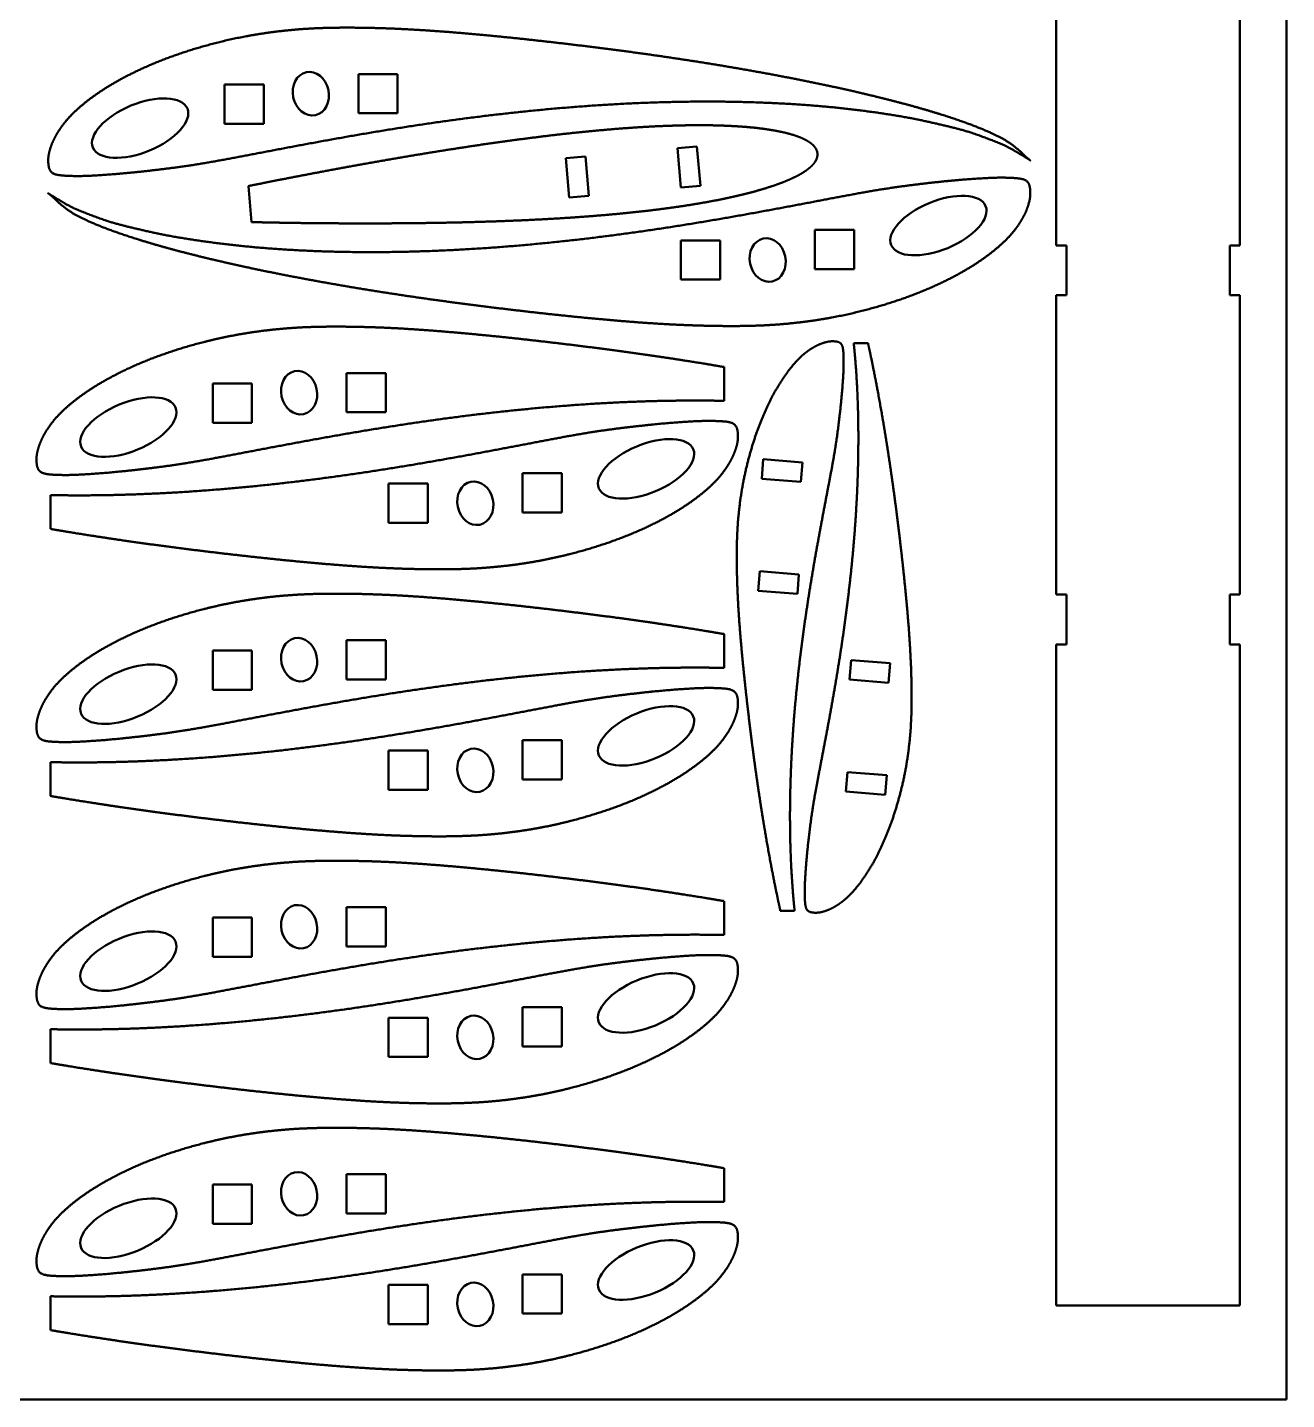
# Model space of a CAD drawing. Header units: millimetres. Extents: x -123 to 777, y 0 to 1570.
# Drawn here: x 456.5 to 777, y 669.9 to 1019.3 of the extents above; entities that cross this region are included whole.
import ezdxf

# ---------------------------------------------------------------- set-up
doc = ezdxf.new("R2010")
doc.units = ezdxf.units.MM
doc.layers.add('Visible (ISO)', color=7, linetype='Continuous', lineweight=50)

msp = doc.modelspace()

# ---------------------------------------------------------------- linework, layer by layer
at = {"layer": 'Visible (ISO)'}
for p, q in [((776.99, 669.93), (776.99, 1569.93)), ((718.39, 963.81), (718.39, 1119.93)), ((765.11, 1119.93), (765.11, 963.81)), ((550.75, 1007.44), (540.75, 1007.44)), ((540.75, 1007.44), (540.75, 997.44)), ((550.75, 997.44), (550.75, 1007.44)), ((506.67, 1004.79), (506.67, 994.79)), ((516.67, 1004.79), (506.67, 1004.79)), ((516.67, 994.79), (516.67, 1004.79)), ((540.75, 997.44), (550.75, 997.44)), ((506.67, 994.79), (516.67, 994.79)), ((626.93, 988.97), (621.95, 988.53)), ((627.82, 979.01), (626.93, 988.97)), ((598.53, 986.43), (593.55, 985.99)), ((593.55, 985.99), (594.44, 976.03)), ((599.42, 976.47), (598.53, 986.43)), ((621.95, 988.53), (622.84, 978.57)), ((513.57, 969.74), (512.75, 978.92)), ((622.84, 978.57), (627.82, 979.01)), ((594.44, 976.03), (599.42, 976.47)), ((632.85, 965.09), (622.85, 965.09)), ((622.85, 965.09), (622.85, 955.09)), ((632.85, 955.09), (632.85, 965.09)), ((666.93, 967.75), (656.93, 967.75)), ((656.93, 967.75), (656.93, 957.75)), ((666.93, 957.75), (666.93, 967.75)), ((720.97, 963.81), (718.39, 963.81)), ((720.97, 951.11), (720.97, 963.81)), ((762.53, 963.81), (762.53, 951.11)), ((765.11, 963.81), (762.53, 963.81)), ((656.93, 957.75), (666.93, 957.75)), ((622.85, 955.09), (632.85, 955.09)), ((718.39, 951.11), (720.97, 951.11)), ((718.39, 874.91), (718.39, 951.11)), ((762.53, 951.11), (765.11, 951.11)), ((765.11, 951.11), (765.11, 874.91)), ((666.83, 938.89), (670.47, 938.89)), ((633.82, 932.85), (633.82, 924.24)), ((547.75, 931.32), (537.75, 931.32)), ((537.75, 931.32), (537.75, 921.32)), ((547.75, 921.32), (547.75, 931.32)), ((503.67, 928.66), (503.67, 918.66)), ((513.67, 928.66), (503.67, 928.66)), ((513.67, 918.66), (513.67, 928.66)), ((537.75, 921.32), (547.75, 921.32)), ((503.67, 918.66), (513.67, 918.66)), ((643.8, 909.38), (643.4, 904.4)), ((653.77, 908.57), (643.8, 909.38)), ((653.36, 903.59), (653.77, 908.57)), ((592.52, 905.81), (582.52, 905.81)), ((582.52, 905.81), (582.52, 895.81)), ((592.52, 895.81), (592.52, 905.81)), ((558.43, 903.16), (548.43, 903.16)), ((548.43, 903.16), (548.43, 893.16)), ((558.43, 893.16), (558.43, 903.16)), ((643.4, 904.4), (653.36, 903.59)), ((462.37, 891.62), (462.37, 900.23)), ((582.52, 895.81), (592.52, 895.81)), ((548.43, 893.16), (558.43, 893.16)), ((642.92, 880.84), (642.52, 875.86)), ((652.89, 880.03), (642.92, 880.84)), ((652.48, 875.05), (652.89, 880.03)), ((642.52, 875.86), (652.48, 875.05)), ((720.97, 874.91), (718.39, 874.91)), ((720.97, 862.21), (720.97, 874.91)), ((762.53, 874.91), (762.53, 862.21)), ((765.11, 874.91), (762.53, 874.91)), ((547.75, 863.32), (537.75, 863.32)), ((537.75, 863.32), (537.75, 853.32)), ((547.75, 853.32), (547.75, 863.32)), ((633.82, 864.85), (633.82, 856.24)), ((503.67, 860.66), (503.67, 850.66)), ((513.67, 860.66), (503.67, 860.66)), ((513.67, 850.66), (513.67, 860.66)), ((718.39, 862.21), (720.97, 862.21)), ((718.39, 693.87), (718.39, 862.21)), ((762.53, 862.21), (765.11, 862.21)), ((765.11, 862.21), (765.11, 693.87)), ((666.14, 858.24), (665.73, 853.26)), ((676.1, 857.43), (666.14, 858.24)), ((675.7, 852.45), (676.1, 857.43)), ((537.75, 853.32), (547.75, 853.32)), ((665.73, 853.26), (675.7, 852.45)), ((503.67, 850.66), (513.67, 850.66)), ((558.43, 835.16), (548.43, 835.16)), ((548.43, 835.16), (548.43, 825.16)), ((558.43, 825.16), (558.43, 835.16)), ((592.52, 837.81), (582.52, 837.81)), ((582.52, 837.81), (582.52, 827.81)), ((592.52, 827.81), (592.52, 837.81)), ((462.37, 823.62), (462.37, 832.23)), ((665.25, 829.7), (664.85, 824.72)), ((675.22, 828.89), (665.25, 829.7)), ((674.82, 823.91), (675.22, 828.89)), ((548.43, 825.16), (558.43, 825.16)), ((582.52, 827.81), (592.52, 827.81)), ((664.85, 824.72), (674.82, 823.91)), ((633.82, 796.85), (633.82, 788.24)), ((547.75, 795.32), (537.75, 795.32)), ((537.75, 795.32), (537.75, 785.32)), ((547.75, 785.32), (547.75, 795.32)), ((651.79, 794.4), (648.15, 794.4)), ((503.67, 792.66), (503.67, 782.66)), ((513.67, 792.66), (503.67, 792.66)), ((513.67, 782.66), (513.67, 792.66)), ((503.67, 782.66), (513.67, 782.66)), ((537.75, 785.32), (547.75, 785.32)), ((592.52, 769.81), (582.52, 769.81)), ((582.52, 769.81), (582.52, 759.81)), ((592.52, 759.81), (592.52, 769.81)), ((558.43, 767.16), (548.43, 767.16)), ((548.43, 767.16), (548.43, 757.16)), ((558.43, 757.16), (558.43, 767.16)), ((462.37, 755.62), (462.37, 764.23)), ((582.52, 759.81), (592.52, 759.81)), ((548.43, 757.16), (558.43, 757.16)), ((547.75, 727.32), (537.75, 727.32)), ((537.75, 727.32), (537.75, 717.32)), ((547.75, 717.32), (547.75, 727.32)), ((633.82, 728.85), (633.82, 720.24)), ((503.67, 724.66), (503.67, 714.66)), ((513.67, 724.66), (503.67, 724.66)), ((513.67, 714.66), (513.67, 724.66)), ((537.75, 717.32), (547.75, 717.32)), ((503.67, 714.66), (513.67, 714.66)), ((558.43, 699.16), (548.43, 699.16)), ((548.43, 699.16), (548.43, 689.16)), ((558.43, 689.16), (558.43, 699.16)), ((592.52, 701.81), (582.52, 701.81)), ((582.52, 701.81), (582.52, 691.81)), ((592.52, 691.81), (592.52, 701.81)), ((462.37, 687.62), (462.37, 696.23)), ((582.52, 691.81), (592.52, 691.81)), ((765.11, 693.87), (718.39, 693.87)), ((548.43, 689.16), (558.43, 689.16)), ((-123.01, 669.93), (776.99, 669.93))]:
    msp.add_line(p, q, dxfattribs=at)
for centre, major_axis, ratio in [((528.66, 1002.44), (1.15, -5.46), 0.817733), ((485.21, 993.68), (12.02, 4.98), 0.475362), ((688.39, 968.86), (-12.02, -4.98), 0.475362), ((644.93, 960.09), (-1.15, 5.46), 0.817733), ((525.67, 926.32), (-1.15, 5.46), 0.817733), ((482.21, 917.55), (-12.02, -4.98), 0.475362), ((613.98, 906.92), (12.02, 4.98), 0.475362), ((570.52, 898.16), (1.15, -5.46), 0.817733), ((525.67, 858.32), (-1.15, 5.46), 0.817733), ((482.21, 849.55), (-12.02, -4.98), 0.475362), ((613.98, 838.92), (12.02, 4.98), 0.475362), ((570.52, 830.16), (1.15, -5.46), 0.817733), ((525.67, 790.32), (-1.15, 5.46), 0.817733), ((482.21, 781.55), (-12.02, -4.98), 0.475362), ((613.98, 770.92), (12.02, 4.98), 0.475362), ((570.52, 762.16), (1.15, -5.46), 0.817733), ((525.67, 722.32), (-1.15, 5.46), 0.817733), ((482.21, 713.55), (-12.02, -4.98), 0.475362), ((613.98, 702.92), (12.02, 4.98), 0.475362), ((570.52, 694.16), (1.15, -5.46), 0.817733)]:
    msp.add_ellipse(centre, major_axis=major_axis, ratio=ratio, dxfattribs=at)
for points, degree, knots in [([(711.82, 985.43), (711.82, 985.42), (711.52, 985.62), (710.03, 986.63), (710.02, 986.5), (705.34, 989.47), (703.25, 989.99), (696.69, 992.82), (691.17, 993.99), (683.16, 996.04), (674.96, 997.33), (665.48, 998.68), (655.47, 999.58), (644.75, 1000.22), (633.59, 1000.5), (622.04, 1000.45), (610.28, 1000.05), (598.41, 999.34), (586.56, 998.33), (574.86, 997.06), (563.39, 995.58), (552.3, 993.93), (541.64, 992.17), (531.52, 990.37), (522, 988.58), (513.13, 986.89), (504.95, 985.3), (497.47, 984.04), (490.63, 983.16), (484.41, 982.47), (478.9, 981.93), (474.1, 981.63), (470.1, 981.4), (466.75, 981.51), (464.2, 981.62), (462.18, 982.22), (461.85, 984.17), (461.69, 986.09), (462.21, 988.33), (463.07, 990.64), (464.48, 993.11), (466.31, 995.63), (468.72, 998.14), (471.67, 1000.62), (475.11, 1003.1), (479.03, 1005.51), (483.42, 1007.83), (488.26, 1010.04), (493.53, 1012.09), (499.2, 1013.97), (505.26, 1015.63), (511.66, 1017.06), (518.42, 1018.15), (525.52, 1018.93), (532.99, 1019.3), (540.85, 1019.29), (549.05, 1019.1), (557.55, 1018.63), (566.33, 1017.98), (575.32, 1017.15), (584.47, 1016.2), (593.7, 1015.15), (602.94, 1014.02), (612.11, 1012.81), (621.16, 1011.51), (630.02, 1010.14), (638.63, 1008.69), (646.95, 1007.19), (654.91, 1005.63), (662.48, 1004.05), (669.61, 1002.43), (676.25, 1000.8), (682.39, 999.15), (687.93, 997.55), (692.96, 995.91), (697.25, 994.39), (701.17, 992.76), (704.06, 991.45), (706.93, 989.73), (708.13, 988.65), (710.39, 986.76), (710.52, 986.41), (711.57, 985.62), (711.82, 985.44), (711.82, 985.43)], 5, [-1, -1, -1, -1, -1, -1, -0.993452, -0.98756, -0.979253, -0.969034, -0.957285, -0.944279, -0.930259, -0.915409, -0.899867, -0.88375, -0.867165, -0.850213, -0.83299, -0.81559, -0.798102, -0.780614, -0.76321, -0.745973, -0.728985, -0.712325, -0.696073, -0.680307, -0.665097, -0.650486, -0.636501, -0.623172, -0.610538, -0.59865, -0.587609, -0.577556, -0.568651, -0.560737, -0.553486, -0.546561, -0.539588, -0.532169, -0.524204, -0.515739, -0.506781, -0.497336, -0.48741, -0.477009, -0.466145, -0.454854, -0.443167, -0.431115, -0.418729, -0.406034, -0.393048, -0.379774, -0.3662, -0.352315, -0.338113, -0.3236, -0.308799, -0.293754, -0.278514, -0.263136, -0.247678, -0.232202, -0.216768, -0.201431, -0.186243, -0.171254, -0.156512, -0.142066, -0.127966, -0.114263, -0.10101, -0.08826, -0.07607, -0.0645, -0.053614, -0.043466, -0.034068, -0.025421, -0.017617, -0.010963, -0.00602, 0, 0, 0, 0, 0, 0]), ([(512.75, 978.92), (513.28, 979.03), (514.67, 979.31), (516.97, 979.77), (520.22, 980.42), (523.92, 981.14), (527.71, 981.87), (531.6, 982.61), (535.57, 983.35), (539.62, 984.09), (543.74, 984.83), (547.9, 985.56), (552.12, 986.29), (556.37, 987), (560.65, 987.7), (564.95, 988.38), (569.25, 989.04), (573.55, 989.68), (577.84, 990.28), (582.1, 990.86), (586.33, 991.4), (590.52, 991.91), (594.66, 992.38), (598.74, 992.8), (602.74, 993.18), (606.67, 993.51), (610.5, 993.79), (614.24, 994.03), (617.88, 994.21), (621.39, 994.33), (624.79, 994.41), (628.05, 994.43), (631.18, 994.39), (634.16, 994.3), (636.98, 994.16), (639.65, 993.97), (642.15, 993.72), (644.48, 993.43), (646.63, 993.08), (648.61, 992.69), (650.39, 992.26), (651.99, 991.78), (653.39, 991.26), (654.6, 990.69), (655.61, 990.09), (656.43, 989.44), (657.05, 988.75), (657.45, 988.01), (657.64, 987.22), (657.59, 986.42), (657.33, 985.62), (656.84, 984.82), (656.15, 984.04), (655.26, 983.27), (654.17, 982.5), (652.88, 981.74), (651.4, 980.99), (649.72, 980.24), (647.85, 979.51), (645.79, 978.79), (643.55, 978.09), (641.13, 977.4), (638.54, 976.74), (635.78, 976.1), (632.87, 975.48), (629.8, 974.9), (626.58, 974.34), (623.23, 973.81), (619.74, 973.31), (616.13, 972.84), (612.41, 972.41), (608.59, 972.01), (604.66, 971.64), (600.65, 971.31), (596.57, 971), (592.41, 970.73), (588.2, 970.48), (583.94, 970.27), (579.64, 970.08), (575.31, 969.92), (570.97, 969.78), (566.62, 969.67), (562.27, 969.58), (557.93, 969.51), (553.62, 969.46), (549.35, 969.43), (545.11, 969.41), (540.93, 969.41), (536.82, 969.42), (532.78, 969.45), (528.82, 969.48), (524.95, 969.53), (521.19, 969.59), (517.87, 969.65), (515.53, 969.7), (514.11, 969.73), (513.57, 969.74)], 4, [0.1162186, 0.1162186, 0.1162186, 0.1162186, 0.1162186, 0.1216716, 0.1306685, 0.1398079, 0.1490772, 0.1584637, 0.1679549, 0.1775388, 0.1872032, 0.1969361, 0.2067257, 0.2165603, 0.226428, 0.2363173, 0.2462166, 0.2561142, 0.2659987, 0.2758584, 0.2856819, 0.2954577, 0.3051742, 0.3148198, 0.3243831, 0.3338524, 0.343216, 0.3524623, 0.3615794, 0.3705553, 0.3793781, 0.3880354, 0.3965147, 0.4048035, 0.4128887, 0.420757, 0.4283948, 0.4357882, 0.4429226, 0.4497836, 0.4563564, 0.4626268, 0.4685814, 0.47421, 0.4795081, 0.4844828, 0.4891614, 0.4936018, 0.4978859, 0.5021141, 0.5063982, 0.5108386, 0.5155172, 0.5204919, 0.52579, 0.5314186, 0.5373732, 0.5436436, 0.5502164, 0.5570774, 0.5642118, 0.5716052, 0.579243, 0.5871113, 0.5951965, 0.6034853, 0.6119646, 0.6206219, 0.6294447, 0.6384206, 0.6475377, 0.656784, 0.6661476, 0.6756169, 0.6851802, 0.6948258, 0.7045423, 0.7143181, 0.7241416, 0.7340013, 0.7438858, 0.7537834, 0.7636827, 0.773572, 0.7834397, 0.7932743, 0.8030639, 0.8127968, 0.8224612, 0.8320451, 0.8415363, 0.8509228, 0.8601921, 0.8693315, 0.8783284, 0.8837814, 0.8837814, 0.8837814, 0.8837814, 0.8837814]), ([(461.78, 977.11), (461.78, 977.11), (462.08, 976.92), (463.57, 975.9), (463.58, 976.04), (468.25, 973.07), (470.34, 972.55), (476.9, 969.71), (482.43, 968.55), (490.44, 966.5), (498.64, 965.21), (508.12, 963.86), (518.12, 962.96), (528.85, 962.31), (540.01, 962.04), (551.55, 962.09), (563.32, 962.48), (575.19, 963.2), (587.04, 964.21), (598.74, 965.48), (610.2, 966.96), (621.3, 968.61), (631.96, 970.37), (642.08, 972.17), (651.6, 973.96), (660.47, 975.65), (668.65, 977.23), (676.12, 978.49), (682.97, 979.38), (689.19, 980.07), (694.7, 980.61), (699.49, 980.9), (703.5, 981.14), (706.84, 981.03), (709.4, 980.92), (711.42, 980.32), (711.75, 978.37), (711.9, 976.45), (711.38, 974.21), (710.53, 971.9), (709.12, 969.43), (707.29, 966.9), (704.87, 964.4), (701.92, 961.92), (698.49, 959.44), (694.56, 957.03), (690.17, 954.71), (685.33, 952.49), (680.06, 950.45), (674.39, 948.57), (668.34, 946.91), (661.94, 945.48), (655.17, 944.39), (648.07, 943.61), (640.61, 943.24), (632.75, 943.25), (624.55, 943.44), (616.05, 943.9), (607.27, 944.56), (598.28, 945.39), (589.13, 946.33), (579.9, 947.39), (570.66, 948.52), (561.48, 949.73), (552.43, 951.03), (543.58, 952.4), (534.96, 953.85), (526.65, 955.35), (518.68, 956.9), (511.11, 958.49), (503.98, 960.11), (497.34, 961.74), (491.21, 963.38), (485.67, 964.99), (480.64, 966.63), (476.35, 968.14), (472.43, 969.78), (469.54, 971.09), (466.66, 972.81), (465.46, 973.89), (463.2, 975.78), (463.08, 976.13), (462.02, 976.92), (461.78, 977.1), (461.78, 977.11)], 5, [-1, -1, -1, -1, -1, -1, -0.993452, -0.98756, -0.979253, -0.969034, -0.957285, -0.944279, -0.930259, -0.915409, -0.899867, -0.88375, -0.867165, -0.850213, -0.83299, -0.81559, -0.798102, -0.780614, -0.76321, -0.745973, -0.728985, -0.712325, -0.696073, -0.680307, -0.665097, -0.650486, -0.636501, -0.623172, -0.610538, -0.59865, -0.587609, -0.577556, -0.568651, -0.560737, -0.553486, -0.546561, -0.539588, -0.532169, -0.524204, -0.515739, -0.506781, -0.497336, -0.48741, -0.477009, -0.466145, -0.454854, -0.443167, -0.431115, -0.418729, -0.406034, -0.393048, -0.379774, -0.3662, -0.352315, -0.338113, -0.3236, -0.308799, -0.293754, -0.278514, -0.263136, -0.247678, -0.232202, -0.216768, -0.201431, -0.186243, -0.171254, -0.156512, -0.142066, -0.127966, -0.114263, -0.10101, -0.08826, -0.07607, -0.0645, -0.053614, -0.043466, -0.034068, -0.025421, -0.017617, -0.010963, -0.00602, 0, 0, 0, 0, 0, 0]), ([(633.82, 924.24), (633.2, 924.25), (630.29, 924.3), (625.04, 924.34), (617.38, 924.27), (607.29, 923.93), (595.42, 923.21), (583.57, 922.2), (571.86, 920.93), (560.4, 919.45), (549.3, 917.8), (538.64, 916.04), (528.53, 914.24), (519, 912.45), (510.13, 910.76), (501.95, 909.18), (494.48, 907.92), (487.63, 907.03), (481.42, 906.34), (475.91, 905.8), (471.11, 905.51), (467.1, 905.27), (463.76, 905.38), (461.2, 905.49), (459.19, 906.09), (458.85, 908.04), (458.7, 909.96), (459.22, 912.2), (460.08, 914.51), (461.48, 916.98), (463.32, 919.51), (465.73, 922.01), (468.68, 924.49), (472.11, 926.97), (476.04, 929.38), (480.43, 931.7), (485.27, 933.92), (490.54, 935.96), (496.21, 937.84), (502.27, 939.5), (508.67, 940.93), (515.43, 942.02), (522.53, 942.8), (530, 943.17), (537.86, 943.16), (546.06, 942.98), (554.56, 942.51), (563.33, 941.85), (572.32, 941.02), (581.47, 940.08), (590.7, 939.02), (599.94, 937.89), (609.12, 936.68), (617.77, 935.44), (624.52, 934.4), (629.4, 933.6), (632.49, 933.08), (633.82, 932.85)], 5, [-0.854864, -0.854864, -0.854864, -0.854864, -0.854864, -0.854864, -0.8502127, -0.8329901, -0.81559, -0.7981023, -0.7806137, -0.7632096, -0.7459728, -0.7289849, -0.7123253, -0.6960735, -0.6803072, -0.6650973, -0.650486, -0.6365009, -0.6231724, -0.6105376, -0.5986504, -0.5876087, -0.5775561, -0.5686512, -0.5607368, -0.5534856, -0.5465608, -0.5395881, -0.5321686, -0.5242044, -0.5157386, -0.5067807, -0.4973362, -0.4874104, -0.4770085, -0.4661454, -0.454854, -0.4431671, -0.4311153, -0.4187293, -0.4060344, -0.3930479, -0.379774, -0.3662004, -0.3523147, -0.3381132, -0.3236004, -0.3087994, -0.2937538, -0.2785143, -0.2631356, -0.2476778, -0.2322018, -0.2167676, -0.201431, -0.1862435, -0.1746052, -0.1746052, -0.1746052, -0.1746052, -0.1746052, -0.1746052]), ([(648.15, 794.4), (648.13, 794.48), (647.88, 795.64), (647.39, 797.91), (646.67, 801.38), (645.75, 806.11), (644.67, 812.09), (643.62, 818.29), (642.64, 824.67), (641.7, 831.19), (640.83, 837.79), (640.02, 844.45), (639.26, 851.09), (638.58, 857.68), (637.98, 864.15), (637.51, 870.47), (637.17, 876.59), (637.04, 882.5), (637.03, 888.15), (637.3, 893.53), (637.86, 898.64), (638.64, 903.51), (639.67, 908.12), (640.86, 912.48), (642.22, 916.56), (643.69, 920.36), (645.29, 923.84), (646.96, 927), (648.69, 929.83), (650.48, 932.3), (652.27, 934.43), (654.07, 936.17), (655.89, 937.49), (657.66, 938.5), (659.33, 939.11), (660.94, 939.49), (662.32, 939.38), (663.73, 939.14), (664.16, 937.69), (664.24, 935.84), (664.32, 933.44), (664.15, 930.55), (663.94, 927.1), (663.55, 923.13), (663.05, 918.66), (662.41, 913.73), (661.51, 908.35), (660.36, 902.46), (659.15, 896.07), (657.86, 889.21), (656.56, 881.93), (655.3, 874.25), (654.11, 866.26), (653.04, 858.01), (652.13, 849.58), (651.4, 841.05), (650.89, 832.51), (650.6, 824.04), (650.56, 815.73), (650.75, 808.09), (651.09, 802.2), (651.42, 798.05), (651.67, 795.47), (651.79, 794.4)], 5, [-0.8731081, -0.8731081, -0.8731081, -0.8731081, -0.8731081, -0.8731081, -0.8720337, -0.8579336, -0.8434876, -0.8287458, -0.8137565, -0.798569, -0.7832324, -0.7677982, -0.7523222, -0.7368644, -0.7214857, -0.7062462, -0.6912006, -0.6763996, -0.6618868, -0.6476853, -0.6337996, -0.620226, -0.6069521, -0.5939656, -0.5812707, -0.5688847, -0.5568329, -0.545146, -0.5338546, -0.5229915, -0.5125896, -0.5026638, -0.4932193, -0.4842614, -0.4757956, -0.4678314, -0.4604119, -0.4534392, -0.4465144, -0.4392632, -0.4313488, -0.4224439, -0.4123913, -0.4013496, -0.3894624, -0.3768276, -0.3634991, -0.349514, -0.3349027, -0.3196928, -0.3039265, -0.2876747, -0.2710151, -0.2540272, -0.2367904, -0.2193863, -0.2018977, -0.18441, -0.1670099, -0.1497873, -0.1328351, -0.11625, -0.1042927, -0.1042927, -0.1042927, -0.1042927, -0.1042927, -0.1042927]), ([(670.47, 938.89), (670.49, 938.81), (670.74, 937.66), (671.23, 935.38), (671.95, 931.92), (672.87, 927.19), (673.95, 921.2), (674.99, 915), (675.98, 908.62), (676.91, 902.11), (677.79, 895.5), (678.6, 888.85), (679.36, 882.2), (680.04, 875.61), (680.64, 869.14), (681.11, 862.82), (681.45, 856.7), (681.58, 850.8), (681.59, 845.14), (681.32, 839.76), (680.76, 834.65), (679.98, 829.78), (678.95, 825.17), (677.75, 820.81), (676.4, 816.73), (674.93, 812.94), (673.33, 809.45), (671.66, 806.29), (669.92, 803.46), (668.14, 800.99), (666.35, 798.87), (664.55, 797.13), (662.73, 795.81), (660.96, 794.8), (659.29, 794.18), (657.68, 793.8), (656.3, 793.92), (654.89, 794.16), (654.46, 795.61), (654.38, 797.45), (654.3, 799.86), (654.47, 802.74), (654.68, 806.19), (655.07, 810.16), (655.57, 814.64), (656.2, 819.57), (657.11, 824.95), (658.25, 830.84), (659.47, 837.22), (660.76, 844.08), (662.06, 851.37), (663.32, 859.04), (664.51, 867.03), (665.57, 875.28), (666.49, 883.71), (667.22, 892.24), (667.73, 900.79), (668.02, 909.26), (668.05, 917.57), (667.87, 925.21), (667.52, 931.09), (667.2, 935.25), (666.95, 937.82), (666.83, 938.89)], 5, [-0.8731081, -0.8731081, -0.8731081, -0.8731081, -0.8731081, -0.8731081, -0.8720337, -0.8579336, -0.8434876, -0.8287458, -0.8137565, -0.798569, -0.7832324, -0.7677982, -0.7523222, -0.7368644, -0.7214857, -0.7062462, -0.6912006, -0.6763996, -0.6618868, -0.6476853, -0.6337996, -0.620226, -0.6069521, -0.5939656, -0.5812707, -0.5688847, -0.5568329, -0.545146, -0.5338546, -0.5229915, -0.5125896, -0.5026638, -0.4932193, -0.4842614, -0.4757956, -0.4678314, -0.4604119, -0.4534392, -0.4465144, -0.4392632, -0.4313488, -0.4224439, -0.4123913, -0.4013496, -0.3894624, -0.3768276, -0.3634991, -0.349514, -0.3349027, -0.3196928, -0.3039265, -0.2876747, -0.2710151, -0.2540272, -0.2367904, -0.2193863, -0.2018977, -0.18441, -0.1670099, -0.1497873, -0.1328351, -0.11625, -0.1042927, -0.1042927, -0.1042927, -0.1042927, -0.1042927, -0.1042927]), ([(462.37, 900.23), (462.98, 900.22), (465.9, 900.17), (471.15, 900.13), (478.81, 900.2), (488.9, 900.55), (500.77, 901.26), (512.62, 902.27), (524.33, 903.54), (535.79, 905.02), (546.89, 906.67), (557.54, 908.43), (567.66, 910.23), (577.19, 912.02), (586.06, 913.71), (594.24, 915.3), (601.71, 916.56), (608.55, 917.44), (614.77, 918.13), (620.28, 918.67), (625.08, 918.97), (629.09, 919.2), (632.43, 919.09), (634.99, 918.98), (637, 918.38), (637.34, 916.43), (637.49, 914.51), (636.97, 912.27), (636.11, 909.96), (634.71, 907.49), (632.87, 904.97), (630.46, 902.46), (627.51, 899.98), (624.08, 897.5), (620.15, 895.09), (615.76, 892.77), (610.92, 890.55), (605.65, 888.51), (599.98, 886.63), (593.92, 884.97), (587.52, 883.54), (580.76, 882.45), (573.66, 881.67), (566.19, 881.3), (558.33, 881.31), (550.13, 881.5), (541.63, 881.97), (532.86, 882.62), (523.87, 883.45), (514.72, 884.4), (505.49, 885.45), (496.24, 886.58), (487.07, 887.79), (478.42, 889.04), (471.67, 890.07), (466.79, 890.87), (463.7, 891.39), (462.37, 891.62)], 5, [-0.854864, -0.854864, -0.854864, -0.854864, -0.854864, -0.854864, -0.8502127, -0.8329901, -0.81559, -0.7981023, -0.7806137, -0.7632096, -0.7459728, -0.7289849, -0.7123253, -0.6960735, -0.6803072, -0.6650973, -0.650486, -0.6365009, -0.6231724, -0.6105376, -0.5986504, -0.5876087, -0.5775561, -0.5686512, -0.5607368, -0.5534856, -0.5465608, -0.5395881, -0.5321686, -0.5242044, -0.5157386, -0.5067807, -0.4973362, -0.4874104, -0.4770085, -0.4661454, -0.454854, -0.4431671, -0.4311153, -0.4187293, -0.4060344, -0.3930479, -0.379774, -0.3662004, -0.3523147, -0.3381132, -0.3236004, -0.3087994, -0.2937538, -0.2785143, -0.2631356, -0.2476778, -0.2322018, -0.2167676, -0.201431, -0.1862435, -0.1746052, -0.1746052, -0.1746052, -0.1746052, -0.1746052, -0.1746052]), ([(633.82, 856.24), (633.2, 856.25), (630.29, 856.3), (625.04, 856.34), (617.38, 856.27), (607.29, 855.93), (595.42, 855.21), (583.57, 854.2), (571.86, 852.93), (560.4, 851.45), (549.3, 849.8), (538.64, 848.04), (528.53, 846.24), (519, 844.45), (510.13, 842.76), (501.95, 841.18), (494.48, 839.92), (487.63, 839.03), (481.42, 838.34), (475.91, 837.8), (471.11, 837.51), (467.1, 837.27), (463.76, 837.38), (461.2, 837.49), (459.19, 838.09), (458.85, 840.04), (458.7, 841.96), (459.22, 844.2), (460.08, 846.51), (461.48, 848.98), (463.32, 851.51), (465.73, 854.01), (468.68, 856.49), (472.11, 858.97), (476.04, 861.38), (480.43, 863.7), (485.27, 865.92), (490.54, 867.96), (496.21, 869.84), (502.27, 871.5), (508.67, 872.93), (515.43, 874.02), (522.53, 874.8), (530, 875.17), (537.86, 875.16), (546.06, 874.98), (554.56, 874.51), (563.33, 873.85), (572.32, 873.02), (581.47, 872.08), (590.7, 871.02), (599.94, 869.89), (609.12, 868.68), (617.77, 867.44), (624.52, 866.4), (629.4, 865.6), (632.49, 865.08), (633.82, 864.85)], 5, [-0.854864, -0.854864, -0.854864, -0.854864, -0.854864, -0.854864, -0.8502127, -0.8329901, -0.81559, -0.7981023, -0.7806137, -0.7632096, -0.7459728, -0.7289849, -0.7123253, -0.6960735, -0.6803072, -0.6650973, -0.650486, -0.6365009, -0.6231724, -0.6105376, -0.5986504, -0.5876087, -0.5775561, -0.5686512, -0.5607368, -0.5534856, -0.5465608, -0.5395881, -0.5321686, -0.5242044, -0.5157386, -0.5067807, -0.4973362, -0.4874104, -0.4770085, -0.4661454, -0.454854, -0.4431671, -0.4311153, -0.4187293, -0.4060344, -0.3930479, -0.379774, -0.3662004, -0.3523147, -0.3381132, -0.3236004, -0.3087994, -0.2937538, -0.2785143, -0.2631356, -0.2476778, -0.2322018, -0.2167676, -0.201431, -0.1862435, -0.1746052, -0.1746052, -0.1746052, -0.1746052, -0.1746052, -0.1746052]), ([(462.37, 832.23), (462.98, 832.22), (465.9, 832.17), (471.15, 832.13), (478.81, 832.2), (488.9, 832.55), (500.77, 833.26), (512.62, 834.27), (524.33, 835.54), (535.79, 837.02), (546.89, 838.67), (557.54, 840.43), (567.66, 842.23), (577.19, 844.02), (586.06, 845.71), (594.24, 847.3), (601.71, 848.56), (608.55, 849.44), (614.77, 850.13), (620.28, 850.67), (625.08, 850.97), (629.09, 851.2), (632.43, 851.09), (634.99, 850.98), (637, 850.38), (637.34, 848.43), (637.49, 846.51), (636.97, 844.27), (636.11, 841.96), (634.71, 839.49), (632.87, 836.97), (630.46, 834.46), (627.51, 831.98), (624.08, 829.5), (620.15, 827.09), (615.76, 824.77), (610.92, 822.55), (605.65, 820.51), (599.98, 818.63), (593.92, 816.97), (587.52, 815.54), (580.76, 814.45), (573.66, 813.67), (566.19, 813.3), (558.33, 813.31), (550.13, 813.5), (541.63, 813.97), (532.86, 814.62), (523.87, 815.45), (514.72, 816.4), (505.49, 817.45), (496.24, 818.58), (487.07, 819.79), (478.42, 821.04), (471.67, 822.07), (466.79, 822.87), (463.7, 823.39), (462.37, 823.62)], 5, [-0.854864, -0.854864, -0.854864, -0.854864, -0.854864, -0.854864, -0.8502127, -0.8329901, -0.81559, -0.7981023, -0.7806137, -0.7632096, -0.7459728, -0.7289849, -0.7123253, -0.6960735, -0.6803072, -0.6650973, -0.650486, -0.6365009, -0.6231724, -0.6105376, -0.5986504, -0.5876087, -0.5775561, -0.5686512, -0.5607368, -0.5534856, -0.5465608, -0.5395881, -0.5321686, -0.5242044, -0.5157386, -0.5067807, -0.4973362, -0.4874104, -0.4770085, -0.4661454, -0.454854, -0.4431671, -0.4311153, -0.4187293, -0.4060344, -0.3930479, -0.379774, -0.3662004, -0.3523147, -0.3381132, -0.3236004, -0.3087994, -0.2937538, -0.2785143, -0.2631356, -0.2476778, -0.2322018, -0.2167676, -0.201431, -0.1862435, -0.1746052, -0.1746052, -0.1746052, -0.1746052, -0.1746052, -0.1746052]), ([(633.82, 788.24), (633.2, 788.25), (630.29, 788.3), (625.04, 788.34), (617.38, 788.27), (607.29, 787.93), (595.42, 787.21), (583.57, 786.2), (571.86, 784.93), (560.4, 783.45), (549.3, 781.8), (538.64, 780.04), (528.53, 778.24), (519, 776.45), (510.13, 774.76), (501.95, 773.18), (494.48, 771.92), (487.63, 771.03), (481.42, 770.34), (475.91, 769.8), (471.11, 769.51), (467.1, 769.27), (463.76, 769.38), (461.2, 769.49), (459.19, 770.09), (458.85, 772.04), (458.7, 773.96), (459.22, 776.2), (460.08, 778.51), (461.48, 780.98), (463.32, 783.51), (465.73, 786.01), (468.68, 788.49), (472.11, 790.97), (476.04, 793.38), (480.43, 795.7), (485.27, 797.92), (490.54, 799.96), (496.21, 801.84), (502.27, 803.5), (508.67, 804.93), (515.43, 806.02), (522.53, 806.8), (530, 807.17), (537.86, 807.16), (546.06, 806.98), (554.56, 806.51), (563.33, 805.85), (572.32, 805.02), (581.47, 804.08), (590.7, 803.02), (599.94, 801.89), (609.12, 800.68), (617.77, 799.44), (624.52, 798.4), (629.4, 797.6), (632.49, 797.08), (633.82, 796.85)], 5, [-0.854864, -0.854864, -0.854864, -0.854864, -0.854864, -0.854864, -0.8502127, -0.8329901, -0.81559, -0.7981023, -0.7806137, -0.7632096, -0.7459728, -0.7289849, -0.7123253, -0.6960735, -0.6803072, -0.6650973, -0.650486, -0.6365009, -0.6231724, -0.6105376, -0.5986504, -0.5876087, -0.5775561, -0.5686512, -0.5607368, -0.5534856, -0.5465608, -0.5395881, -0.5321686, -0.5242044, -0.5157386, -0.5067807, -0.4973362, -0.4874104, -0.4770085, -0.4661454, -0.454854, -0.4431671, -0.4311153, -0.4187293, -0.4060344, -0.3930479, -0.379774, -0.3662004, -0.3523147, -0.3381132, -0.3236004, -0.3087994, -0.2937538, -0.2785143, -0.2631356, -0.2476778, -0.2322018, -0.2167676, -0.201431, -0.1862435, -0.1746052, -0.1746052, -0.1746052, -0.1746052, -0.1746052, -0.1746052]), ([(462.37, 764.23), (462.98, 764.22), (465.9, 764.17), (471.15, 764.13), (478.81, 764.2), (488.9, 764.55), (500.77, 765.26), (512.62, 766.27), (524.33, 767.54), (535.79, 769.02), (546.89, 770.67), (557.54, 772.43), (567.66, 774.23), (577.19, 776.02), (586.06, 777.71), (594.24, 779.3), (601.71, 780.56), (608.55, 781.44), (614.77, 782.13), (620.28, 782.67), (625.08, 782.97), (629.09, 783.2), (632.43, 783.09), (634.99, 782.98), (637, 782.38), (637.34, 780.43), (637.49, 778.51), (636.97, 776.27), (636.11, 773.96), (634.71, 771.49), (632.87, 768.97), (630.46, 766.46), (627.51, 763.98), (624.08, 761.5), (620.15, 759.09), (615.76, 756.77), (610.92, 754.55), (605.65, 752.51), (599.98, 750.63), (593.92, 748.97), (587.52, 747.54), (580.76, 746.45), (573.66, 745.67), (566.19, 745.3), (558.33, 745.31), (550.13, 745.5), (541.63, 745.97), (532.86, 746.62), (523.87, 747.45), (514.72, 748.4), (505.49, 749.45), (496.24, 750.58), (487.07, 751.79), (478.42, 753.04), (471.67, 754.07), (466.79, 754.87), (463.7, 755.39), (462.37, 755.62)], 5, [-0.854864, -0.854864, -0.854864, -0.854864, -0.854864, -0.854864, -0.8502127, -0.8329901, -0.81559, -0.7981023, -0.7806137, -0.7632096, -0.7459728, -0.7289849, -0.7123253, -0.6960735, -0.6803072, -0.6650973, -0.650486, -0.6365009, -0.6231724, -0.6105376, -0.5986504, -0.5876087, -0.5775561, -0.5686512, -0.5607368, -0.5534856, -0.5465608, -0.5395881, -0.5321686, -0.5242044, -0.5157386, -0.5067807, -0.4973362, -0.4874104, -0.4770085, -0.4661454, -0.454854, -0.4431671, -0.4311153, -0.4187293, -0.4060344, -0.3930479, -0.379774, -0.3662004, -0.3523147, -0.3381132, -0.3236004, -0.3087994, -0.2937538, -0.2785143, -0.2631356, -0.2476778, -0.2322018, -0.2167676, -0.201431, -0.1862435, -0.1746052, -0.1746052, -0.1746052, -0.1746052, -0.1746052, -0.1746052]), ([(633.82, 720.24), (633.2, 720.25), (630.29, 720.3), (625.04, 720.34), (617.38, 720.27), (607.29, 719.93), (595.42, 719.21), (583.57, 718.2), (571.86, 716.93), (560.4, 715.45), (549.3, 713.8), (538.64, 712.04), (528.53, 710.24), (519, 708.45), (510.13, 706.76), (501.95, 705.18), (494.48, 703.92), (487.63, 703.03), (481.42, 702.34), (475.91, 701.8), (471.11, 701.51), (467.1, 701.27), (463.76, 701.38), (461.2, 701.49), (459.19, 702.09), (458.85, 704.04), (458.7, 705.96), (459.22, 708.2), (460.08, 710.51), (461.48, 712.98), (463.32, 715.51), (465.73, 718.01), (468.68, 720.49), (472.11, 722.97), (476.04, 725.38), (480.43, 727.7), (485.27, 729.92), (490.54, 731.96), (496.21, 733.84), (502.27, 735.5), (508.67, 736.93), (515.43, 738.02), (522.53, 738.8), (530, 739.17), (537.86, 739.16), (546.06, 738.98), (554.56, 738.51), (563.33, 737.85), (572.32, 737.02), (581.47, 736.08), (590.7, 735.02), (599.94, 733.89), (609.12, 732.68), (617.77, 731.44), (624.52, 730.4), (629.4, 729.6), (632.49, 729.08), (633.82, 728.85)], 5, [-0.854864, -0.854864, -0.854864, -0.854864, -0.854864, -0.854864, -0.8502127, -0.8329901, -0.81559, -0.7981023, -0.7806137, -0.7632096, -0.7459728, -0.7289849, -0.7123253, -0.6960735, -0.6803072, -0.6650973, -0.650486, -0.6365009, -0.6231724, -0.6105376, -0.5986504, -0.5876087, -0.5775561, -0.5686512, -0.5607368, -0.5534856, -0.5465608, -0.5395881, -0.5321686, -0.5242044, -0.5157386, -0.5067807, -0.4973362, -0.4874104, -0.4770085, -0.4661454, -0.454854, -0.4431671, -0.4311153, -0.4187293, -0.4060344, -0.3930479, -0.379774, -0.3662004, -0.3523147, -0.3381132, -0.3236004, -0.3087994, -0.2937538, -0.2785143, -0.2631356, -0.2476778, -0.2322018, -0.2167676, -0.201431, -0.1862435, -0.1746052, -0.1746052, -0.1746052, -0.1746052, -0.1746052, -0.1746052]), ([(462.37, 696.23), (462.98, 696.22), (465.9, 696.17), (471.15, 696.13), (478.81, 696.2), (488.9, 696.55), (500.77, 697.26), (512.62, 698.27), (524.33, 699.54), (535.79, 701.02), (546.89, 702.67), (557.54, 704.43), (567.66, 706.23), (577.19, 708.02), (586.06, 709.71), (594.24, 711.3), (601.71, 712.56), (608.55, 713.44), (614.77, 714.13), (620.28, 714.67), (625.08, 714.97), (629.09, 715.2), (632.43, 715.09), (634.99, 714.98), (637, 714.38), (637.34, 712.43), (637.49, 710.51), (636.97, 708.27), (636.11, 705.96), (634.71, 703.49), (632.87, 700.97), (630.46, 698.46), (627.51, 695.98), (624.08, 693.5), (620.15, 691.09), (615.76, 688.77), (610.92, 686.55), (605.65, 684.51), (599.98, 682.63), (593.92, 680.97), (587.52, 679.54), (580.76, 678.45), (573.66, 677.67), (566.19, 677.3), (558.33, 677.31), (550.13, 677.5), (541.63, 677.97), (532.86, 678.62), (523.87, 679.45), (514.72, 680.4), (505.49, 681.45), (496.24, 682.58), (487.07, 683.79), (478.42, 685.04), (471.67, 686.07), (466.79, 686.87), (463.7, 687.39), (462.37, 687.62)], 5, [-0.854864, -0.854864, -0.854864, -0.854864, -0.854864, -0.854864, -0.8502127, -0.8329901, -0.81559, -0.7981023, -0.7806137, -0.7632096, -0.7459728, -0.7289849, -0.7123253, -0.6960735, -0.6803072, -0.6650973, -0.650486, -0.6365009, -0.6231724, -0.6105376, -0.5986504, -0.5876087, -0.5775561, -0.5686512, -0.5607368, -0.5534856, -0.5465608, -0.5395881, -0.5321686, -0.5242044, -0.5157386, -0.5067807, -0.4973362, -0.4874104, -0.4770085, -0.4661454, -0.454854, -0.4431671, -0.4311153, -0.4187293, -0.4060344, -0.3930479, -0.379774, -0.3662004, -0.3523147, -0.3381132, -0.3236004, -0.3087994, -0.2937538, -0.2785143, -0.2631356, -0.2476778, -0.2322018, -0.2167676, -0.201431, -0.1862435, -0.1746052, -0.1746052, -0.1746052, -0.1746052, -0.1746052, -0.1746052])]:
    msp.add_open_spline(points, degree=degree, knots=knots, dxfattribs=at)

doc.saveas('drawing.dxf')
